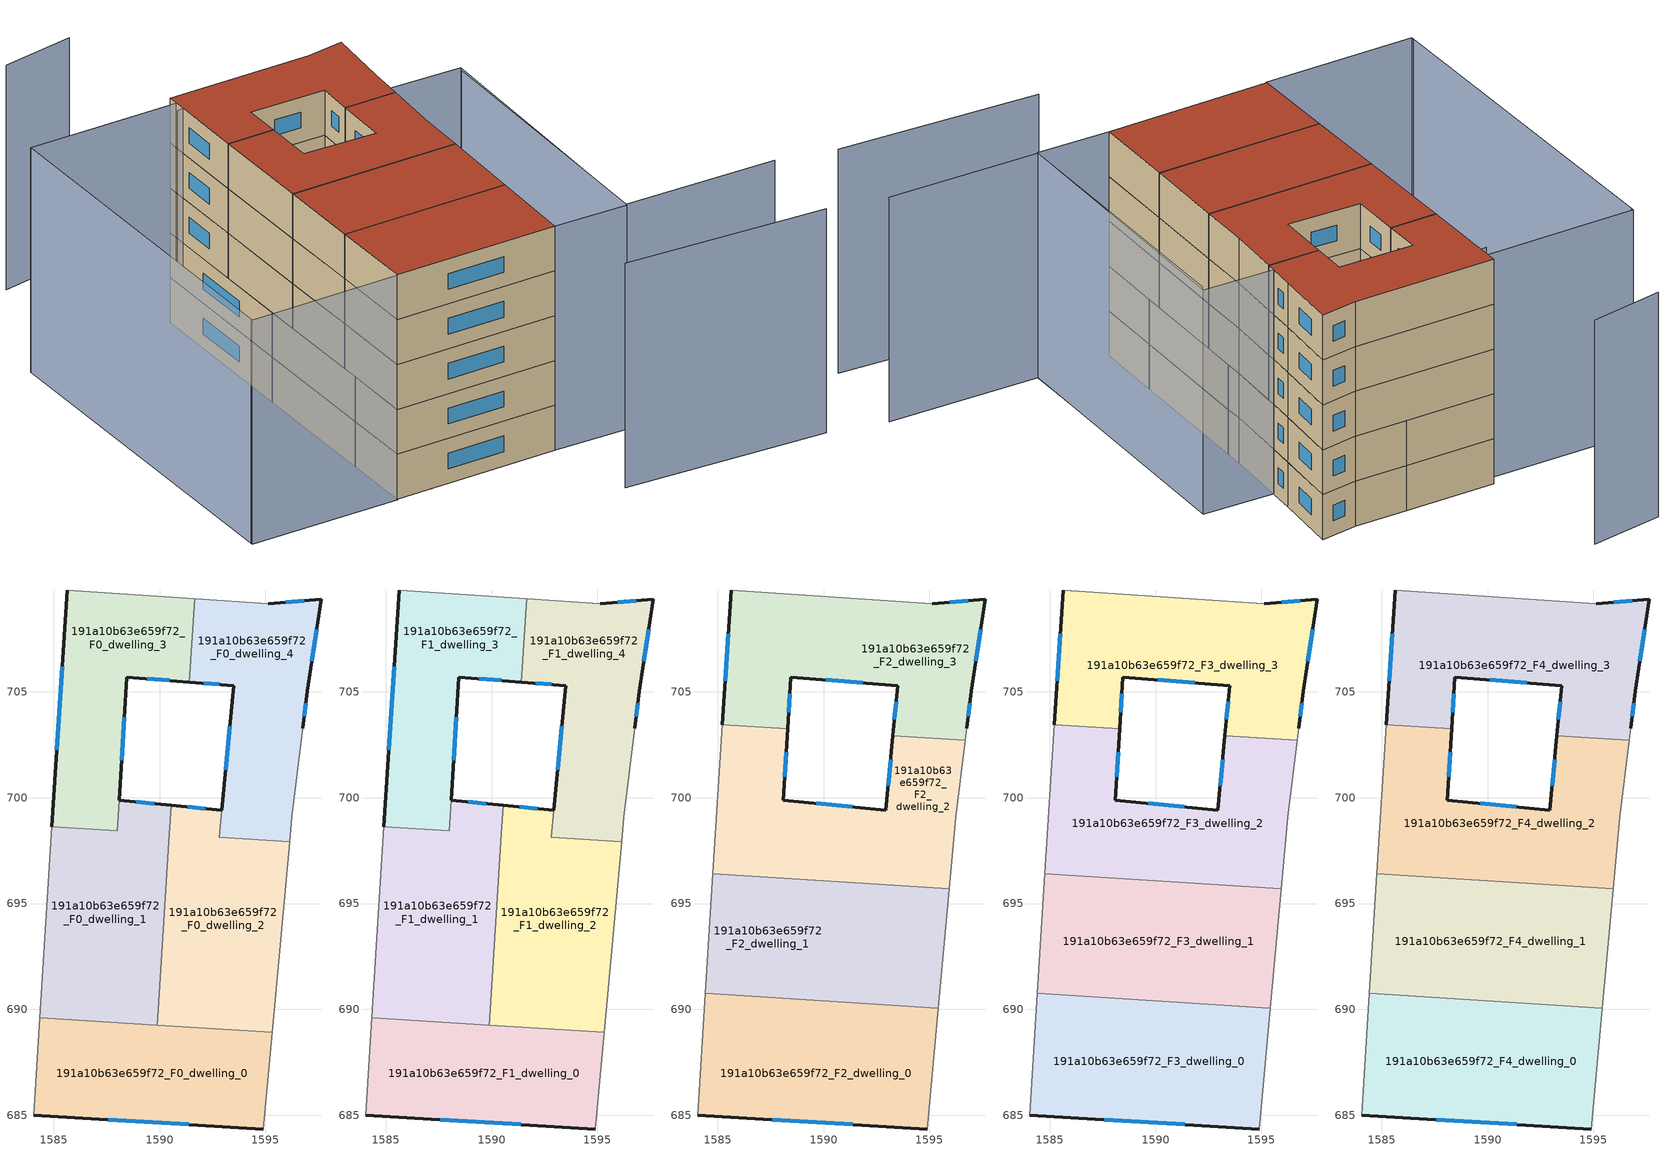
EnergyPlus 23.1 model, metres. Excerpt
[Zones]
191a10b63e659f72_F0_dwelling_0
 floor ground (EU_floor_Construction): 1595.32,688.92 1594.9,684.36 1584.05,685.01 1584.34,689.62 z0
 wall outside (EU_wall_Construction): 1584.05,685.01 1594.9,684.36 z0:3
 wall adiabatic (EU_wall_Construction): 1594.9,684.36 1595.32,688.92 / 1584.34,689.62 1584.05,685.01 z0:3
 wall to 191a10b63e659f72_F0_dwelling_1 (EU_wall_Construction): 1589.89,689.26 1584.34,689.62 z0:3
 wall to 191a10b63e659f72_F0_dwelling_2 (EU_wall_Construction): 1595.32,688.92 1589.89,689.26 z0:3
 window (EU_Window_Construction): 1587.58,684.8 1591.37,684.57 z0.98:2.02
191a10b63e659f72_F0_dwelling_1
 floor ground (EU_floor_Construction): 1590.55,699.64 1590.47,698.28 1589.89,689.26 1584.34,689.62 1584.92,698.63 1588,698.44 1588.09,699.88 z0
 wall outside (EU_wall_Construction): 1590.55,699.64 1588.09,699.88 z0:3
 wall to 191a10b63e659f72_F0_dwelling_2 (EU_wall_Construction): 1589.89,689.26 1590.47,698.28 1590.55,699.64 z0:3
 wall adiabatic (EU_wall_Construction): 1584.92,698.63 1584.34,689.62 z0:3
 wall to 191a10b63e659f72_F0_dwelling_3 (EU_wall_Construction): 1588.09,699.88 1588,698.44 1584.92,698.63 z0:3
 window (EU_Window_Construction): 1589.75,699.72 1588.89,699.81 z0.98:2.02
191a10b63e659f72_F0_dwelling_2
 floor ground (EU_floor_Construction): 1596.14,697.92 1595.32,688.92 1589.89,689.26 1590.47,698.28 1590.55,699.64 1592.93,699.41 1592.81,698.13 z0
 wall outside (EU_wall_Construction): 1592.93,699.41 1590.56,699.64 z0:3
 wall to 191a10b63e659f72_F0_dwelling_4 (EU_wall_Construction): 1596.14,697.92 1592.81,698.13 1592.94,699.41 z0:3
 wall adiabatic (EU_wall_Construction): 1595.32,688.92 1596.14,697.92 z0:3
 window (EU_Window_Construction): 1592.16,699.48 1591.33,699.56 z0.98:2.02
191a10b63e659f72_F0_dwelling_3
 floor ground (EU_floor_Construction): 1591.66,709.4 1591.41,705.46 1588.45,705.69 1588,698.44 1584.92,698.63 1585.63,709.8 z0
 wall outside (EU_wall_Construction): 1585.63,709.8 1584.92,698.63 / 1588.09,699.89 1588.45,705.69 1591.41,705.46 z0:3
 wall adiabatic (EU_wall_Construction): 1591.66,709.4 1585.63,709.8 z0:3
 wall to 191a10b63e659f72_F0_dwelling_4 (EU_wall_Construction): 1591.41,705.46 1591.66,709.4 z0:3
 window (EU_Window_Construction): 1585.4,706.17 1585.15,702.27 / 1589.41,705.62 1590.45,705.54 / 1588.21,701.77 1588.33,703.8 z0.98:2.02
191a10b63e659f72_F0_dwelling_4
 floor ground (EU_floor_Construction): 1597.64,709.37 1596.98,705.01 1596.76,703.28 1596.24,699.07 1596.14,697.92 1592.81,698.13 1592.93,699.41 1593.5,705.29 1591.41,705.46 1591.66,709.4 1595.14,709.16 z0
 wall outside (EU_wall_Construction): 1591.41,705.46 1593.5,705.29 1592.93,699.41 / 1596.76,703.28 1596.98,705.01 1597.64,709.37 1595.14,709.16 z0:3
 wall adiabatic (EU_wall_Construction): 1596.14,697.92 1596.24,699.07 1596.76,703.28 / 1595.14,709.16 1591.66,709.4 z0:3
 window (EU_Window_Construction): 1593.32,703.38 1593.12,701.32 / 1592.09,705.41 1592.82,705.35 / 1596.83,709.31 1595.96,709.23 / 1597.2,706.43 1597.43,707.96 / 1596.83,703.85 1596.91,704.45 z0.98:2.02
191a10b63e659f72_F1_dwelling_0
 floor to 191a10b63e659f72_F0_dwelling_0 (EU_floor_Construction): 1595.32,688.92 1594.9,684.36 1584.05,685.01 1584.34,689.62 z3
 wall outside (EU_wall_Construction): 1584.05,685.01 1594.9,684.36 z3:6
 wall adiabatic (EU_wall_Construction): 1594.9,684.36 1595.32,688.92 / 1584.34,689.62 1584.05,685.01 z3:6
 wall to 191a10b63e659f72_F1_dwelling_1 (EU_wall_Construction): 1589.89,689.26 1584.34,689.62 z3:6
 wall to 191a10b63e659f72_F1_dwelling_2 (EU_wall_Construction): 1595.32,688.92 1589.89,689.26 z3:6
 window (EU_Window_Construction): 1587.58,684.8 1591.37,684.57 z3.98:5.02
191a10b63e659f72_F1_dwelling_1
 floor to 191a10b63e659f72_F0_dwelling_1 (EU_floor_Construction): 1590.55,699.64 1590.47,698.28 1589.89,689.26 1584.34,689.62 1584.92,698.63 1588,698.44 1588.09,699.88 z3
 wall outside (EU_wall_Construction): 1590.55,699.64 1588.09,699.88 z3:6
 wall to 191a10b63e659f72_F1_dwelling_2 (EU_wall_Construction): 1589.89,689.26 1590.47,698.28 1590.55,699.64 z3:6
 wall adiabatic (EU_wall_Construction): 1584.92,698.63 1584.34,689.62 z3:6
 wall to 191a10b63e659f72_F1_dwelling_3 (EU_wall_Construction): 1588.09,699.88 1588,698.44 1584.92,698.63 z3:6
 window (EU_Window_Construction): 1589.75,699.72 1588.89,699.81 z3.98:5.02
 ceiling adiabatic (EU_roof_Construction): 1589.89,689.26 1590.32,696.04 1584.78,696.4 1584.92,698.63 1584.34,689.62 z6
191a10b63e659f72_F1_dwelling_2
 floor to 191a10b63e659f72_F0_dwelling_2 (EU_floor_Construction): 1596.14,697.92 1595.32,688.92 1589.89,689.26 1590.46,698.28 1590.56,699.64 1592.94,699.41 1592.81,698.13 z3
 wall outside (EU_wall_Construction): 1592.93,699.41 1590.56,699.64 z3:6
 wall to 191a10b63e659f72_F1_dwelling_4 (EU_wall_Construction): 1596.14,697.92 1592.81,698.13 1592.94,699.41 z3:6
 wall adiabatic (EU_wall_Construction): 1595.32,688.92 1596.14,697.92 z3:6
 window (EU_Window_Construction): 1592.16,699.48 1591.33,699.56 z3.98:5.02
191a10b63e659f72_F1_dwelling_3
 floor to 191a10b63e659f72_F0_dwelling_3 (EU_floor_Construction): 1591.66,709.4 1591.41,705.46 1588.45,705.69 1588,698.44 1584.92,698.63 1585.63,709.8 z3
 wall outside (EU_wall_Construction): 1585.63,709.8 1584.92,698.63 / 1588.09,699.89 1588.45,705.69 1591.41,705.46 z3:6
 wall adiabatic (EU_wall_Construction): 1591.66,709.4 1585.63,709.8 z3:6
 wall to 191a10b63e659f72_F1_dwelling_4 (EU_wall_Construction): 1591.41,705.46 1591.66,709.4 z3:6
 window (EU_Window_Construction): 1585.4,706.17 1585.15,702.27 / 1589.41,705.62 1590.45,705.54 / 1588.21,701.77 1588.33,703.8 z3.98:5.02
191a10b63e659f72_F1_dwelling_4
 floor to 191a10b63e659f72_F0_dwelling_4 (EU_floor_Construction): 1597.64,709.37 1596.98,705.01 1596.76,703.28 1596.24,699.07 1596.14,697.92 1592.81,698.13 1592.93,699.41 1593.5,705.29 1591.41,705.46 1591.66,709.4 1595.14,709.16 z3
 wall outside (EU_wall_Construction): 1591.41,705.46 1593.5,705.29 1592.93,699.41 / 1596.76,703.28 1596.98,705.01 1597.64,709.37 1595.14,709.16 z3:6
 wall adiabatic (EU_wall_Construction): 1596.14,697.92 1596.24,699.07 1596.76,703.28 / 1595.14,709.16 1591.66,709.4 z3:6
 window (EU_Window_Construction): 1593.32,703.38 1593.12,701.32 / 1592.09,705.41 1592.82,705.35 / 1596.83,709.31 1595.96,709.23 / 1597.2,706.43 1597.43,707.96 / 1596.83,703.85 1596.91,704.45 z3.98:5.02
191a10b63e659f72_F2_dwelling_0
 floor to 191a10b63e659f72_F1_dwelling_0 (EU_floor_Construction): 1595.32,688.92 1594.9,684.36 1584.05,685.01 1584.35,689.62 z6
 floor to 191a10b63e659f72_F1_dwelling_2 (EU_floor_Construction): 1595.42,690.05 1595.32,688.92 1589.89,689.26 1589.96,690.4 z6
 floor adiabatic (EU_floor_Construction): 1589.96,690.4 1589.89,689.26 1584.35,689.62 1584.42,690.75 z6
 wall outside (EU_wall_Construction): 1584.05,685.01 1594.9,684.36 z6:9
 wall adiabatic (EU_wall_Construction): 1594.9,684.36 1595.42,690.05 / 1584.42,690.75 1584.05,685.01 z6:9
 wall to 191a10b63e659f72_F2_dwelling_1 (EU_wall_Construction): 1595.42,690.05 1584.42,690.75 z6:9
 window (EU_Window_Construction): 1587.58,684.8 1591.37,684.57 z6.98:8.02
191a10b63e659f72_F2_dwelling_1
 floor adiabatic (EU_floor_Construction): 1590.32,696.04 1589.96,690.4 1584.42,690.75 1584.78,696.4 z6
 floor to 191a10b63e659f72_F1_dwelling_2 (EU_floor_Construction): 1595.93,695.69 1595.42,690.05 1589.96,690.4 1590.33,696.04 z6
 wall to 191a10b63e659f72_F2_dwelling_2 (EU_wall_Construction): 1595.93,695.69 1584.78,696.4 z6:9
 wall adiabatic (EU_wall_Construction): 1595.42,690.05 1595.93,695.69 / 1584.78,696.4 1584.42,690.75 z6:9
191a10b63e659f72_F2_dwelling_2
 floor to 191a10b63e659f72_F1_dwelling_2 (EU_floor_Construction): 1596.14,697.92 1595.93,695.69 1590.33,696.04 1590.56,699.64 1592.93,699.41 1592.81,698.13 z6
 floor to 191a10b63e659f72_F1_dwelling_3 (EU_floor_Construction): 1588.3,703.25 1588,698.44 1584.92,698.63 1585.23,703.44 z6
 floor to 191a10b63e659f72_F1_dwelling_4 (EU_floor_Construction): 1596.69,702.71 1596.24,699.07 1596.14,697.92 1592.81,698.13 1592.93,699.41 1593.27,702.93 z6
 floor to 191a10b63e659f72_F1_dwelling_1 (EU_floor_Construction): 1590.55,699.64 1590.47,698.28 1590.32,696.04 1584.78,696.4 1584.92,698.63 1588,698.44 1588.09,699.88 z6
 wall outside (EU_wall_Construction): 1593.27,702.93 1592.93,699.41 1588.09,699.88 1588.3,703.25 z6:9
 wall adiabatic (EU_wall_Construction): 1585.23,703.44 1584.78,696.4 / 1595.93,695.69 1596.24,699.07 1596.69,702.71 z6:9
 wall to 191a10b63e659f72_F2_dwelling_3 (EU_wall_Construction): 1588.3,703.25 1585.23,703.44 / 1596.69,702.71 1593.27,702.93 z6:9
 window (EU_Window_Construction): 1588.16,700.98 1588.23,702.15 / 1591.36,699.56 1589.67,699.73 / 1593.16,701.78 1593.04,700.55 z6.98:8.02
191a10b63e659f72_F2_dwelling_3
 floor to 191a10b63e659f72_F1_dwelling_3 (EU_floor_Construction): 1591.66,709.4 1591.41,705.46 1588.45,705.69 1588.3,703.25 1585.23,703.44 1585.63,709.8 z6
 floor to 191a10b63e659f72_F1_dwelling_4 (EU_floor_Construction): 1597.64,709.37 1596.98,705.01 1596.76,703.28 1596.69,702.71 1593.27,702.93 1593.5,705.29 1591.41,705.46 1591.66,709.4 1595.14,709.16 z6
 wall outside (EU_wall_Construction): 1596.76,703.28 1596.98,705.01 1597.64,709.37 1595.14,709.16 / 1588.3,703.25 1588.45,705.69 1593.5,705.29 1593.27,702.93 / 1585.63,709.8 1585.23,703.44 z6:9
 wall adiabatic (EU_wall_Construction): 1596.69,702.71 1596.76,703.28 / 1595.14,709.16 1585.63,709.8 z6:9
 window (EU_Window_Construction): 1596.83,703.85 1596.91,704.45 / 1593.43,704.52 1593.35,703.7 / 1590.09,705.56 1591.86,705.42 / 1588.35,704.04 1588.4,704.9 / 1585.5,707.73 1585.36,705.51 / 1596.83,709.31 1595.96,709.23 / 1597.2,706.43 1597.43,707.96 z6.98:8.02
191a10b63e659f72_F3_dwelling_0
 floor to 191a10b63e659f72_F2_dwelling_0 (EU_floor_Construction): 1595.42,690.05 1594.9,684.36 1584.05,685.01 1584.42,690.75 z9
 wall outside (EU_wall_Construction): 1584.05,685.01 1594.9,684.36 z9:12
 wall adiabatic (EU_wall_Construction): 1594.9,684.36 1595.42,690.05 / 1584.42,690.75 1584.05,685.01 z9:12
 wall to 191a10b63e659f72_F3_dwelling_1 (EU_wall_Construction): 1595.42,690.05 1584.42,690.75 z9:12
 window (EU_Window_Construction): 1587.58,684.8 1591.37,684.57 z9.98:11.02
191a10b63e659f72_F3_dwelling_1
 floor to 191a10b63e659f72_F2_dwelling_1 (EU_floor_Construction): 1595.93,695.69 1595.42,690.05 1584.42,690.75 1584.78,696.4 z9
 wall to 191a10b63e659f72_F3_dwelling_2 (EU_wall_Construction): 1595.93,695.69 1584.78,696.4 z9:12
 wall adiabatic (EU_wall_Construction): 1595.42,690.05 1595.93,695.69 / 1584.78,696.4 1584.42,690.75 z9:12
191a10b63e659f72_F3_dwelling_2
 floor to 191a10b63e659f72_F2_dwelling_2 (EU_floor_Construction): 1596.69,702.71 1596.24,699.07 1595.93,695.69 1584.78,696.4 1585.23,703.44 1588.3,703.25 1588.09,699.88 1592.93,699.41 1593.27,702.93 z9
 wall outside (EU_wall_Construction): 1593.27,702.93 1592.93,699.41 1588.09,699.88 1588.3,703.25 z9:12
 wall adiabatic (EU_wall_Construction): 1585.23,703.44 1584.78,696.4 / 1595.93,695.69 1596.24,699.07 1596.69,702.71 z9:12
 wall to 191a10b63e659f72_F3_dwelling_3 (EU_wall_Construction): 1588.3,703.25 1585.23,703.44 / 1596.69,702.71 1593.27,702.93 z9:12
 window (EU_Window_Construction): 1588.16,700.98 1588.23,702.15 / 1591.36,699.56 1589.67,699.73 / 1593.16,701.78 1593.04,700.55 z9.98:11.02
191a10b63e659f72_F3_dwelling_3
 floor to 191a10b63e659f72_F2_dwelling_3 (EU_floor_Construction): 1597.64,709.37 1596.98,705.01 1596.76,703.28 1596.69,702.71 1593.27,702.93 1593.5,705.29 1588.45,705.69 1588.3,703.25 1585.23,703.44 1585.63,709.8 1595.14,709.16 z9
 wall outside (EU_wall_Construction): 1596.76,703.28 1596.98,705.01 1597.64,709.37 1595.14,709.16 / 1588.3,703.25 1588.45,705.69 1593.5,705.29 1593.27,702.93 / 1585.63,709.8 1585.23,703.44 z9:12
 wall adiabatic (EU_wall_Construction): 1596.69,702.71 1596.76,703.28 / 1595.14,709.16 1585.63,709.8 z9:12
 window (EU_Window_Construction): 1596.83,703.85 1596.91,704.45 / 1593.43,704.52 1593.35,703.7 / 1590.09,705.56 1591.86,705.42 / 1588.35,704.04 1588.4,704.9 / 1585.5,707.73 1585.36,705.51 / 1596.83,709.31 1595.96,709.23 / 1597.2,706.43 1597.43,707.96 z9.98:11.02
191a10b63e659f72_F4_dwelling_0
 floor to 191a10b63e659f72_F3_dwelling_0 (EU_floor_Construction): 1595.42,690.05 1594.9,684.36 1584.05,685.01 1584.42,690.75 z12
 wall outside (EU_wall_Construction): 1584.05,685.01 1594.9,684.36 z12:15
 wall adiabatic (EU_wall_Construction): 1594.9,684.36 1595.42,690.05 / 1584.42,690.75 1584.05,685.01 z12:15
 wall to 191a10b63e659f72_F4_dwelling_1 (EU_wall_Construction): 1595.42,690.05 1584.42,690.75 z12:15
 window (EU_Window_Construction): 1587.58,684.8 1591.37,684.57 z12.98:14.02
 roof outside (EU_roof_Construction): 1594.9,684.36 1595.42,690.05 1584.42,690.75 1584.05,685.01 z15
191a10b63e659f72_F4_dwelling_1
 floor to 191a10b63e659f72_F3_dwelling_1 (EU_floor_Construction): 1595.93,695.69 1595.42,690.05 1584.42,690.75 1584.78,696.4 z12
 wall to 191a10b63e659f72_F4_dwelling_2 (EU_wall_Construction): 1595.93,695.69 1584.78,696.4 z12:15
 wall adiabatic (EU_wall_Construction): 1595.42,690.05 1595.93,695.69 / 1584.78,696.4 1584.42,690.75 z12:15
 roof outside (EU_roof_Construction): 1595.42,690.05 1595.93,695.69 1584.78,696.4 1584.42,690.75 z15
191a10b63e659f72_F4_dwelling_2
 floor to 191a10b63e659f72_F3_dwelling_2 (EU_floor_Construction): 1596.69,702.71 1596.24,699.07 1595.93,695.69 1584.78,696.4 1585.23,703.44 1588.3,703.25 1588.09,699.88 1592.93,699.41 1593.27,702.93 z12
 wall outside (EU_wall_Construction): 1593.27,702.93 1592.93,699.41 1588.09,699.88 1588.3,703.25 z12:15
 wall adiabatic (EU_wall_Construction): 1585.23,703.44 1584.78,696.4 / 1595.93,695.69 1596.24,699.07 1596.69,702.71 z12:15
 wall to 191a10b63e659f72_F4_dwelling_3 (EU_wall_Construction): 1588.3,703.25 1585.23,703.44 / 1596.69,702.71 1593.27,702.93 z12:15
 window (EU_Window_Construction): 1588.16,700.98 1588.23,702.15 / 1591.36,699.56 1589.67,699.73 / 1593.16,701.78 1593.04,700.55 z12.98:14.02
 roof outside (EU_roof_Construction): 1595.93,695.69 1596.24,699.07 1596.69,702.71 1593.27,702.93 1592.93,699.41 1588.09,699.88 1588.3,703.25 1585.23,703.44 1584.78,696.4 z15
191a10b63e659f72_F4_dwelling_3
 floor to 191a10b63e659f72_F3_dwelling_3 (EU_floor_Construction): 1597.64,709.37 1596.98,705.01 1596.76,703.28 1596.69,702.71 1593.27,702.93 1593.5,705.29 1588.45,705.69 1588.3,703.25 1585.23,703.44 1585.63,709.8 1595.14,709.16 z12
 wall outside (EU_wall_Construction): 1596.76,703.28 1596.98,705.01 1597.64,709.37 1595.14,709.16 / 1588.3,703.25 1588.45,705.69 1593.5,705.29 1593.27,702.93 / 1585.63,709.8 1585.23,703.44 z12:15
 wall adiabatic (EU_wall_Construction): 1596.69,702.71 1596.76,703.28 / 1595.14,709.16 1585.63,709.8 z12:15
 window (EU_Window_Construction): 1596.83,703.85 1596.91,704.45 / 1593.43,704.52 1593.35,703.7 / 1590.09,705.56 1591.86,705.42 / 1588.35,704.04 1588.4,704.9 / 1585.5,707.73 1585.36,705.51 / 1596.83,709.31 1595.96,709.23 / 1597.2,706.43 1597.43,707.96 z12.98:14.02
 roof outside (EU_roof_Construction): 1596.69,702.71 1596.76,703.28 1596.98,705.01 1597.64,709.37 1595.14,709.16 1585.63,709.8 1585.23,703.44 1588.3,703.25 1588.45,705.69 1593.5,705.29 1593.27,702.93 z15
shading: 1595.61,678.34 1608.94,676.78 / 1609.88,683.16 1599.78,684 / 1599.78,684 1601.31,702.5 / 1575.59,709.59 1574.05,685.61 / 1595.14,709.16 1585.14,708.36 / 1585.1,719.12 1580.18,718.58 / 1594.9,684.36 1596.63,703.3 / 1596.63,703.3 1601.5,702.85 / 1601.5,702.85 1599.77,683.91 / 1599.77,683.91 1594.9,684.36 / 1585.59,709.14 1584.05,684.98 / 1584.05,684.98 1574.05,685.62 / 1574.05,685.62 1575.59,709.78 / 1575.59,709.78 1585.59,709.14 z0:15
[Building]
EU S2 Campaign: North Axis=0; Terrain=City; Solar Distribution=FullExterior
[Site:Location]
Bologna: Latitude=44.5; Longitude=11.25; Time Zone=1; Elevation=37
[SizingPeriod:WeatherFileDays]
AnnualSizingPeriod: Begin Month=1; Begin Day of Month=1; End Month=12; End Day of Month=31; Day of Week for Start Day=Monday; Use Weather File Daylight Saving Period=No; Use Weather File Rain and Snow Indicators=No
[MATERIAL]
EU_InternalMass_Material: Roughness=MediumRough; Thickness=0.1; Conductivity=1; Density=1800; Specific Heat=900; Thermal Absorptance=0.9; Solar Absorptance=0.7; Visible Absorptance=0.7
[MATERIAL:NOMASS] Roughness=MediumRough; Thermal Absorptance=0.9; Solar Absorptance=0.7; Visible Absorptance=0.7
Name | Thermal Resistance
EU_wall_NoMass | 0.905828
EU_roof_NoMass | 0.37593
EU_floor_NoMass | 0.67114
[WINDOWMATERIAL:SIMPLEGLAZINGSYSTEM]
EU_Window_SimpleGlazing: UFactor=4.52486; Solar Heat Gain Coefficient=0.85; Visible Transmittance=0.85
[CONSTRUCTION]
EU_wall_Construction: EU_wall_NoMass
EU_roof_Construction: EU_roof_NoMass
EU_floor_Construction: EU_floor_NoMass
EU_Window_Construction: EU_Window_SimpleGlazing
EU_InternalMass_Construction: EU_InternalMass_Material
[ZONE] Type=1; Multiplier=1; Ceiling Height=autocalculate; Floor Area=autocalculate; Part of Total Floor Area=Yes
Name | Volume
191a10b63e659f72_F0_dwelling_0; 191a10b63e659f72_F1_dwelling_0 | 150.688
191a10b63e659f72_F2_dwelling_0; 191a10b63e659f72_F3_dwelling_0; 191a10b63e659f72_F4_dwelling_0 | 188.352
191a10b63e659f72_F0_dwelling_1; 191a10b63e659f72_F1_dwelling_1 | 161.098
191a10b63e659f72_F2_dwelling_1; 191a10b63e659f72_F3_dwelling_1; 191a10b63e659f72_F4_dwelling_1 | 188.355
191a10b63e659f72_F0_dwelling_2 | 160.083
191a10b63e659f72_F1_dwelling_2 | 160.099
191a10b63e659f72_F2_dwelling_2; 191a10b63e659f72_F3_dwelling_2; 191a10b63e659f72_F4_dwelling_2 | 188.358
191a10b63e659f72_F0_dwelling_3; 191a10b63e659f72_F1_dwelling_3 | 138.238
191a10b63e659f72_F2_dwelling_3; 191a10b63e659f72_F3_dwelling_3; 191a10b63e659f72_F4_dwelling_3 | 188.361
191a10b63e659f72_F0_dwelling_4; 191a10b63e659f72_F1_dwelling_4 | 143.239
[INTERNALMASS] Construction=EU_InternalMass_Construction
Name | Zone or ZoneList | Surface Area
191a10b63e659f72_F0_dwelling_0_EU_InternalMass | 191a10b63e659f72_F0_dwelling_0 | 50.2293
191a10b63e659f72_F0_dwelling_1_EU_InternalMass | 191a10b63e659f72_F0_dwelling_1 | 53.6974
191a10b63e659f72_F0_dwelling_2_EU_InternalMass | 191a10b63e659f72_F0_dwelling_2 | 53.3658
191a10b63e659f72_F0_dwelling_3_EU_InternalMass | 191a10b63e659f72_F0_dwelling_3 | 46.0958
191a10b63e659f72_F0_dwelling_4_EU_InternalMass | 191a10b63e659f72_F0_dwelling_4 | 47.7445
191a10b63e659f72_F1_dwelling_0_EU_InternalMass | 191a10b63e659f72_F1_dwelling_0 | 50.2293
191a10b63e659f72_F1_dwelling_1_EU_InternalMass | 191a10b63e659f72_F1_dwelling_1 | 53.6974
191a10b63e659f72_F1_dwelling_2_EU_InternalMass | 191a10b63e659f72_F1_dwelling_2 | 53.3658
191a10b63e659f72_F1_dwelling_3_EU_InternalMass | 191a10b63e659f72_F1_dwelling_3 | 46.0958
191a10b63e659f72_F1_dwelling_4_EU_InternalMass | 191a10b63e659f72_F1_dwelling_4 | 47.7445
191a10b63e659f72_F2_dwelling_0_EU_InternalMass | 191a10b63e659f72_F2_dwelling_0 | 62.7843
191a10b63e659f72_F2_dwelling_1_EU_InternalMass | 191a10b63e659f72_F2_dwelling_1 | 62.7855
191a10b63e659f72_F2_dwelling_2_EU_InternalMass | 191a10b63e659f72_F2_dwelling_2 | 62.7859
191a10b63e659f72_F2_dwelling_3_EU_InternalMass | 191a10b63e659f72_F2_dwelling_3 | 62.7861
191a10b63e659f72_F3_dwelling_0_EU_InternalMass | 191a10b63e659f72_F3_dwelling_0 | 62.7843
191a10b63e659f72_F3_dwelling_1_EU_InternalMass | 191a10b63e659f72_F3_dwelling_1 | 62.7855
191a10b63e659f72_F3_dwelling_2_EU_InternalMass | 191a10b63e659f72_F3_dwelling_2 | 62.7859
191a10b63e659f72_F3_dwelling_3_EU_InternalMass | 191a10b63e659f72_F3_dwelling_3 | 62.7861
191a10b63e659f72_F4_dwelling_0_EU_InternalMass | 191a10b63e659f72_F4_dwelling_0 | 62.7843
191a10b63e659f72_F4_dwelling_1_EU_InternalMass | 191a10b63e659f72_F4_dwelling_1 | 62.7855
191a10b63e659f72_F4_dwelling_2_EU_InternalMass | 191a10b63e659f72_F4_dwelling_2 | 62.7859
191a10b63e659f72_F4_dwelling_3_EU_InternalMass | 191a10b63e659f72_F4_dwelling_3 | 62.7861
[OTHEREQUIPMENT] Fuel Type=Electricity; Design Level Calculation Method=Watts/Area; Power per Zone Floor Area=1; Fraction Latent=0; Fraction Radiant=0; Fraction Lost=0; Carbon Dioxide Generation Rate=0; EndUse Subcategory=EU_Step8_InternalGains
Name | Zone or ZoneList or Space or SpaceList | Schedule
EU_Step8_InternalGain_191a10b63e659f72_F0_dwelling_0_f000 | 191a10b63e659f72_F0_dwelling_0 | EU_Step8_GainSchedule_191a10b63e659f72_F0_dwelling_0_f000
EU_Step8_InternalGain_191a10b63e659f72_F0_dwelling_1_f000 | 191a10b63e659f72_F0_dwelling_1 | EU_Step8_GainSchedule_191a10b63e659f72_F0_dwelling_1_f000
EU_Step8_InternalGain_191a10b63e659f72_F0_dwelling_2_f000 | 191a10b63e659f72_F0_dwelling_2 | EU_Step8_GainSchedule_191a10b63e659f72_F0_dwelling_2_f000
EU_Step8_InternalGain_191a10b63e659f72_F0_dwelling_3_f000 | 191a10b63e659f72_F0_dwelling_3 | EU_Step8_GainSchedule_191a10b63e659f72_F0_dwelling_3_f000
EU_Step8_InternalGain_191a10b63e659f72_F0_dwelling_4_f000 | 191a10b63e659f72_F0_dwelling_4 | EU_Step8_GainSchedule_191a10b63e659f72_F0_dwelling_4_f000
EU_Step8_InternalGain_191a10b63e659f72_F1_dwelling_0_f000 | 191a10b63e659f72_F1_dwelling_0 | EU_Step8_GainSchedule_191a10b63e659f72_F1_dwelling_0_f000
EU_Step8_InternalGain_191a10b63e659f72_F1_dwelling_1_f000 | 191a10b63e659f72_F1_dwelling_1 | EU_Step8_GainSchedule_191a10b63e659f72_F1_dwelling_1_f000
EU_Step8_InternalGain_191a10b63e659f72_F1_dwelling_2_f000 | 191a10b63e659f72_F1_dwelling_2 | EU_Step8_GainSchedule_191a10b63e659f72_F1_dwelling_2_f000
EU_Step8_InternalGain_191a10b63e659f72_F1_dwelling_3_f000 | 191a10b63e659f72_F1_dwelling_3 | EU_Step8_GainSchedule_191a10b63e659f72_F1_dwelling_3_f000
EU_Step8_InternalGain_191a10b63e659f72_F1_dwelling_4_f000 | 191a10b63e659f72_F1_dwelling_4 | EU_Step8_GainSchedule_191a10b63e659f72_F1_dwelling_4_f000
EU_Step8_InternalGain_191a10b63e659f72_F2_dwelling_0_f000 | 191a10b63e659f72_F2_dwelling_0 | EU_Step8_GainSchedule_191a10b63e659f72_F2_dwelling_0_f000
EU_Step8_InternalGain_191a10b63e659f72_F2_dwelling_1_f000 | 191a10b63e659f72_F2_dwelling_1 | EU_Step8_GainSchedule_191a10b63e659f72_F2_dwelling_1_f000
EU_Step8_InternalGain_191a10b63e659f72_F2_dwelling_2_f000 | 191a10b63e659f72_F2_dwelling_2 | EU_Step8_GainSchedule_191a10b63e659f72_F2_dwelling_2_f000
EU_Step8_InternalGain_191a10b63e659f72_F2_dwelling_3_f000 | 191a10b63e659f72_F2_dwelling_3 | EU_Step8_GainSchedule_191a10b63e659f72_F2_dwelling_3_f000
EU_Step8_InternalGain_191a10b63e659f72_F3_dwelling_0_f000 | 191a10b63e659f72_F3_dwelling_0 | EU_Step8_GainSchedule_191a10b63e659f72_F3_dwelling_0_f000
EU_Step8_InternalGain_191a10b63e659f72_F3_dwelling_1_f000 | 191a10b63e659f72_F3_dwelling_1 | EU_Step8_GainSchedule_191a10b63e659f72_F3_dwelling_1_f000
EU_Step8_InternalGain_191a10b63e659f72_F3_dwelling_2_f000 | 191a10b63e659f72_F3_dwelling_2 | EU_Step8_GainSchedule_191a10b63e659f72_F3_dwelling_2_f000
EU_Step8_InternalGain_191a10b63e659f72_F3_dwelling_3_f000 | 191a10b63e659f72_F3_dwelling_3 | EU_Step8_GainSchedule_191a10b63e659f72_F3_dwelling_3_f000
EU_Step8_InternalGain_191a10b63e659f72_F4_dwelling_0_f000 | 191a10b63e659f72_F4_dwelling_0 | EU_Step8_GainSchedule_191a10b63e659f72_F4_dwelling_0_f000
EU_Step8_InternalGain_191a10b63e659f72_F4_dwelling_1_f000 | 191a10b63e659f72_F4_dwelling_1 | EU_Step8_GainSchedule_191a10b63e659f72_F4_dwelling_1_f000
EU_Step8_InternalGain_191a10b63e659f72_F4_dwelling_2_f000 | 191a10b63e659f72_F4_dwelling_2 | EU_Step8_GainSchedule_191a10b63e659f72_F4_dwelling_2_f000
EU_Step8_InternalGain_191a10b63e659f72_F4_dwelling_3_f000 | 191a10b63e659f72_F4_dwelling_3 | EU_Step8_GainSchedule_191a10b63e659f72_F4_dwelling_3_f000
[ZONEVENTILATION:DESIGNFLOWRATE] Schedule=EU_AlwaysOn; Design Flow Rate Calculation Method=AirChanges/Hour; Air Changes per Hour=0.73129; Ventilation Type=Natural; Fan Pressure Rise=0; Fan Total Efficiency=1; Constant Term Coefficient=1; Temperature Term Coefficient=0; Velocity Term Coefficient=0; Velocity Squared Term Coefficient=0; Minimum Indoor Temperature=-100; Maximum Indoor Temperature=100; Delta Temperature=-100; Minimum Outdoor Temperature=-100; Maximum Outdoor Temperature=100; Maximum Wind Speed=40
Name | Zone or ZoneList or Space or SpaceList
EU_ConstantAir_191a10b63e659f72_F0_dwelling_0 | 191a10b63e659f72_F0_dwelling_0
EU_ConstantAir_191a10b63e659f72_F0_dwelling_1 | 191a10b63e659f72_F0_dwelling_1
EU_ConstantAir_191a10b63e659f72_F0_dwelling_2 | 191a10b63e659f72_F0_dwelling_2
EU_ConstantAir_191a10b63e659f72_F0_dwelling_3 | 191a10b63e659f72_F0_dwelling_3
EU_ConstantAir_191a10b63e659f72_F0_dwelling_4 | 191a10b63e659f72_F0_dwelling_4
EU_ConstantAir_191a10b63e659f72_F1_dwelling_0 | 191a10b63e659f72_F1_dwelling_0
EU_ConstantAir_191a10b63e659f72_F1_dwelling_1 | 191a10b63e659f72_F1_dwelling_1
EU_ConstantAir_191a10b63e659f72_F1_dwelling_2 | 191a10b63e659f72_F1_dwelling_2
EU_ConstantAir_191a10b63e659f72_F1_dwelling_3 | 191a10b63e659f72_F1_dwelling_3
EU_ConstantAir_191a10b63e659f72_F1_dwelling_4 | 191a10b63e659f72_F1_dwelling_4
EU_ConstantAir_191a10b63e659f72_F2_dwelling_0 | 191a10b63e659f72_F2_dwelling_0
EU_ConstantAir_191a10b63e659f72_F2_dwelling_1 | 191a10b63e659f72_F2_dwelling_1
EU_ConstantAir_191a10b63e659f72_F2_dwelling_2 | 191a10b63e659f72_F2_dwelling_2
EU_ConstantAir_191a10b63e659f72_F2_dwelling_3 | 191a10b63e659f72_F2_dwelling_3
EU_ConstantAir_191a10b63e659f72_F3_dwelling_0 | 191a10b63e659f72_F3_dwelling_0
EU_ConstantAir_191a10b63e659f72_F3_dwelling_1 | 191a10b63e659f72_F3_dwelling_1
EU_ConstantAir_191a10b63e659f72_F3_dwelling_2 | 191a10b63e659f72_F3_dwelling_2
EU_ConstantAir_191a10b63e659f72_F3_dwelling_3 | 191a10b63e659f72_F3_dwelling_3
EU_ConstantAir_191a10b63e659f72_F4_dwelling_0 | 191a10b63e659f72_F4_dwelling_0
EU_ConstantAir_191a10b63e659f72_F4_dwelling_1 | 191a10b63e659f72_F4_dwelling_1
EU_ConstantAir_191a10b63e659f72_F4_dwelling_2 | 191a10b63e659f72_F4_dwelling_2
EU_ConstantAir_191a10b63e659f72_F4_dwelling_3 | 191a10b63e659f72_F4_dwelling_3
[HVACTEMPLATE:THERMOSTAT] Constant Heating Setpoint=20; Constant Cooling Setpoint=50
EU_HeatOnly_191a10b63e659f72_F0_dwelling_0; EU_HeatOnly_191a10b63e659f72_F0_dwelling_1; EU_HeatOnly_191a10b63e659f72_F0_dwelling_2; EU_HeatOnly_191a10b63e659f72_F0_dwelling_3; EU_HeatOnly_191a10b63e659f72_F0_dwelling_4; EU_HeatOnly_191a10b63e659f72_F1_dwelling_0; EU_HeatOnly_191a10b63e659f72_F1_dwelling_1; EU_HeatOnly_191a10b63e659f72_F1_dwelling_2; EU_HeatOnly_191a10b63e659f72_F1_dwelling_3; EU_HeatOnly_191a10b63e659f72_F1_dwelling_4; EU_HeatOnly_191a10b63e659f72_F2_dwelling_0; EU_HeatOnly_191a10b63e659f72_F2_dwelling_1; EU_HeatOnly_191a10b63e659f72_F2_dwelling_2; EU_HeatOnly_191a10b63e659f72_F2_dwelling_3; EU_HeatOnly_191a10b63e659f72_F3_dwelling_0; EU_HeatOnly_191a10b63e659f72_F3_dwelling_1; EU_HeatOnly_191a10b63e659f72_F3_dwelling_2; EU_HeatOnly_191a10b63e659f72_F3_dwelling_3; EU_HeatOnly_191a10b63e659f72_F4_dwelling_0; EU_HeatOnly_191a10b63e659f72_F4_dwelling_1; EU_HeatOnly_191a10b63e659f72_F4_dwelling_2; EU_HeatOnly_191a10b63e659f72_F4_dwelling_3
[HVACTEMPLATE:ZONE:IDEALLOADSAIRSYSTEM] System Availability Schedule=EU_AlwaysOn; Maximum Heating Supply Air Temperature=50; Minimum Cooling Supply Air Temperature=13; Maximum Heating Supply Air Humidity Ratio=0.0156; Minimum Cooling Supply Air Humidity Ratio=0.0077; Heating Limit=NoLimit; Cooling Limit=NoLimit; Heating Availability Schedule=EU_AlwaysOn; Cooling Availability Schedule=EU_CoolingOff; Dehumidification Control Type=ConstantSensibleHeatRatio; Cooling Sensible Heat Ratio=0.7; Dehumidification Setpoint=60; Humidification Control Type=None; Humidification Setpoint=30; Outdoor Air Method=None; Outdoor Air Flow Rate per Person=0.00944; Outdoor Air Flow Rate per Zone Floor Area=0; Outdoor Air Flow Rate per Zone=0; Demand Controlled Ventilation Type=None; Outdoor Air Economizer Type=NoEconomizer; Heat Recovery Type=None; Sensible Heat Recovery Effectiveness=0.7; Latent Heat Recovery Effectiveness=0.65
Name | Template Thermostat
191a10b63e659f72_F0_dwelling_0 | EU_HeatOnly_191a10b63e659f72_F0_dwelling_0
191a10b63e659f72_F0_dwelling_1 | EU_HeatOnly_191a10b63e659f72_F0_dwelling_1
191a10b63e659f72_F0_dwelling_2 | EU_HeatOnly_191a10b63e659f72_F0_dwelling_2
191a10b63e659f72_F0_dwelling_3 | EU_HeatOnly_191a10b63e659f72_F0_dwelling_3
191a10b63e659f72_F0_dwelling_4 | EU_HeatOnly_191a10b63e659f72_F0_dwelling_4
191a10b63e659f72_F1_dwelling_0 | EU_HeatOnly_191a10b63e659f72_F1_dwelling_0
191a10b63e659f72_F1_dwelling_1 | EU_HeatOnly_191a10b63e659f72_F1_dwelling_1
191a10b63e659f72_F1_dwelling_2 | EU_HeatOnly_191a10b63e659f72_F1_dwelling_2
191a10b63e659f72_F1_dwelling_3 | EU_HeatOnly_191a10b63e659f72_F1_dwelling_3
191a10b63e659f72_F1_dwelling_4 | EU_HeatOnly_191a10b63e659f72_F1_dwelling_4
191a10b63e659f72_F2_dwelling_0 | EU_HeatOnly_191a10b63e659f72_F2_dwelling_0
191a10b63e659f72_F2_dwelling_1 | EU_HeatOnly_191a10b63e659f72_F2_dwelling_1
191a10b63e659f72_F2_dwelling_2 | EU_HeatOnly_191a10b63e659f72_F2_dwelling_2
191a10b63e659f72_F2_dwelling_3 | EU_HeatOnly_191a10b63e659f72_F2_dwelling_3
191a10b63e659f72_F3_dwelling_0 | EU_HeatOnly_191a10b63e659f72_F3_dwelling_0
191a10b63e659f72_F3_dwelling_1 | EU_HeatOnly_191a10b63e659f72_F3_dwelling_1
191a10b63e659f72_F3_dwelling_2 | EU_HeatOnly_191a10b63e659f72_F3_dwelling_2
191a10b63e659f72_F3_dwelling_3 | EU_HeatOnly_191a10b63e659f72_F3_dwelling_3
191a10b63e659f72_F4_dwelling_0 | EU_HeatOnly_191a10b63e659f72_F4_dwelling_0
191a10b63e659f72_F4_dwelling_1 | EU_HeatOnly_191a10b63e659f72_F4_dwelling_1
191a10b63e659f72_F4_dwelling_2 | EU_HeatOnly_191a10b63e659f72_F4_dwelling_2
191a10b63e659f72_F4_dwelling_3 | EU_HeatOnly_191a10b63e659f72_F4_dwelling_3
[SIZING:ZONE] Zone Cooling Design Supply Air Temperature Input Method=SupplyAirTemperature; Zone Cooling Design Supply Air Temperature=13; Zone Heating Design Supply Air Temperature Input Method=SupplyAirTemperature; Zone Heating Design Supply Air Temperature=50; Zone Cooling Design Supply Air Humidity Ratio=0.008; Zone Heating Design Supply Air Humidity Ratio=0.008; Cooling Design Air Flow Method=DesignDay; Cooling Design Air Flow Rate=0; Cooling Minimum Air Flow per Zone Floor Area=0.000762; Cooling Minimum Air Flow=0; Cooling Minimum Air Flow Fraction=0.2; Heating Design Air Flow Method=DesignDay; Heating Design Air Flow Rate=0; Heating Maximum Air Flow per Zone Floor Area=0.002032; Heating Maximum Air Flow=0.141576; Heating Maximum Air Flow Fraction=0.3; Account for Dedicated Outdoor Air System=No; Dedicated Outdoor Air System Control Strategy=NeutralSupplyAir; Dedicated Outdoor Air Low Setpoint Temperature for Design=autosize; Dedicated Outdoor Air High Setpoint Temperature for Design=autosize; Zone Load Sizing Method=Sensible Load Only No Latent Load; Zone Latent Cooling Design Supply Air Humidity Ratio Input Method=HumidityRatioDifference; Zone Cooling Design Supply Air Humidity Ratio Difference=0.005; Zone Latent Heating Design Supply Air Humidity Ratio Input Method=HumidityRatioDifference; Zone Humidification Design Supply Air Humidity Ratio Difference=0.005
191a10b63e659f72_F0_dwelling_0; 191a10b63e659f72_F0_dwelling_1; 191a10b63e659f72_F0_dwelling_2; 191a10b63e659f72_F0_dwelling_3; 191a10b63e659f72_F0_dwelling_4; 191a10b63e659f72_F1_dwelling_0; 191a10b63e659f72_F1_dwelling_1; 191a10b63e659f72_F1_dwelling_2; 191a10b63e659f72_F1_dwelling_3; 191a10b63e659f72_F1_dwelling_4; 191a10b63e659f72_F2_dwelling_0; 191a10b63e659f72_F2_dwelling_1; 191a10b63e659f72_F2_dwelling_2; 191a10b63e659f72_F2_dwelling_3; 191a10b63e659f72_F3_dwelling_0; 191a10b63e659f72_F3_dwelling_1; 191a10b63e659f72_F3_dwelling_2; 191a10b63e659f72_F3_dwelling_3; 191a10b63e659f72_F4_dwelling_0; 191a10b63e659f72_F4_dwelling_1; 191a10b63e659f72_F4_dwelling_2; 191a10b63e659f72_F4_dwelling_3
[SCHEDULE:CONSTANT]
Name | Hourly Value
EU_AlwaysOn | 1
EU_CoolingOff | 0
[SCHEDULE:FILE] Column Number=1; Rows to Skip at Top=0; Number of Hours of Data=8760; Column Separator=Comma; Interpolate to Timestep=No; Minutes per Item=60; Adjust Schedule for Daylight Savings=Yes
Name | File
EU_Step8_GainSchedule_191a10b63e659f72_F0_dwelling_0_f000 | ../../schedules/191a10b63e659f72/191a10b63e659f72_F0_dwelling_0_f000_gain.csv
EU_Step8_GainSchedule_191a10b63e659f72_F0_dwelling_1_f000 | ../../schedules/191a10b63e659f72/191a10b63e659f72_F0_dwelling_1_f000_gain.csv
EU_Step8_GainSchedule_191a10b63e659f72_F0_dwelling_2_f000 | ../../schedules/191a10b63e659f72/191a10b63e659f72_F0_dwelling_2_f000_gain.csv
EU_Step8_GainSchedule_191a10b63e659f72_F0_dwelling_3_f000 | ../../schedules/191a10b63e659f72/191a10b63e659f72_F0_dwelling_3_f000_gain.csv
EU_Step8_GainSchedule_191a10b63e659f72_F0_dwelling_4_f000 | ../../schedules/191a10b63e659f72/191a10b63e659f72_F0_dwelling_4_f000_gain.csv
EU_Step8_GainSchedule_191a10b63e659f72_F1_dwelling_0_f000 | ../../schedules/191a10b63e659f72/191a10b63e659f72_F1_dwelling_0_f000_gain.csv
EU_Step8_GainSchedule_191a10b63e659f72_F1_dwelling_1_f000 | ../../schedules/191a10b63e659f72/191a10b63e659f72_F1_dwelling_1_f000_gain.csv
EU_Step8_GainSchedule_191a10b63e659f72_F1_dwelling_2_f000 | ../../schedules/191a10b63e659f72/191a10b63e659f72_F1_dwelling_2_f000_gain.csv
EU_Step8_GainSchedule_191a10b63e659f72_F1_dwelling_3_f000 | ../../schedules/191a10b63e659f72/191a10b63e659f72_F1_dwelling_3_f000_gain.csv
EU_Step8_GainSchedule_191a10b63e659f72_F1_dwelling_4_f000 | ../../schedules/191a10b63e659f72/191a10b63e659f72_F1_dwelling_4_f000_gain.csv
EU_Step8_GainSchedule_191a10b63e659f72_F2_dwelling_0_f000 | ../../schedules/191a10b63e659f72/191a10b63e659f72_F2_dwelling_0_f000_gain.csv
EU_Step8_GainSchedule_191a10b63e659f72_F2_dwelling_1_f000 | ../../schedules/191a10b63e659f72/191a10b63e659f72_F2_dwelling_1_f000_gain.csv
EU_Step8_GainSchedule_191a10b63e659f72_F2_dwelling_2_f000 | ../../schedules/191a10b63e659f72/191a10b63e659f72_F2_dwelling_2_f000_gain.csv
EU_Step8_GainSchedule_191a10b63e659f72_F2_dwelling_3_f000 | ../../schedules/191a10b63e659f72/191a10b63e659f72_F2_dwelling_3_f000_gain.csv
EU_Step8_GainSchedule_191a10b63e659f72_F3_dwelling_0_f000 | ../../schedules/191a10b63e659f72/191a10b63e659f72_F3_dwelling_0_f000_gain.csv
EU_Step8_GainSchedule_191a10b63e659f72_F3_dwelling_1_f000 | ../../schedules/191a10b63e659f72/191a10b63e659f72_F3_dwelling_1_f000_gain.csv
EU_Step8_GainSchedule_191a10b63e659f72_F3_dwelling_2_f000 | ../../schedules/191a10b63e659f72/191a10b63e659f72_F3_dwelling_2_f000_gain.csv
EU_Step8_GainSchedule_191a10b63e659f72_F3_dwelling_3_f000 | ../../schedules/191a10b63e659f72/191a10b63e659f72_F3_dwelling_3_f000_gain.csv
EU_Step8_GainSchedule_191a10b63e659f72_F4_dwelling_0_f000 | ../../schedules/191a10b63e659f72/191a10b63e659f72_F4_dwelling_0_f000_gain.csv
EU_Step8_GainSchedule_191a10b63e659f72_F4_dwelling_1_f000 | ../../schedules/191a10b63e659f72/191a10b63e659f72_F4_dwelling_1_f000_gain.csv
EU_Step8_GainSchedule_191a10b63e659f72_F4_dwelling_2_f000 | ../../schedules/191a10b63e659f72/191a10b63e659f72_F4_dwelling_2_f000_gain.csv
EU_Step8_GainSchedule_191a10b63e659f72_F4_dwelling_3_f000 | ../../schedules/191a10b63e659f72/191a10b63e659f72_F4_dwelling_3_f000_gain.csv
